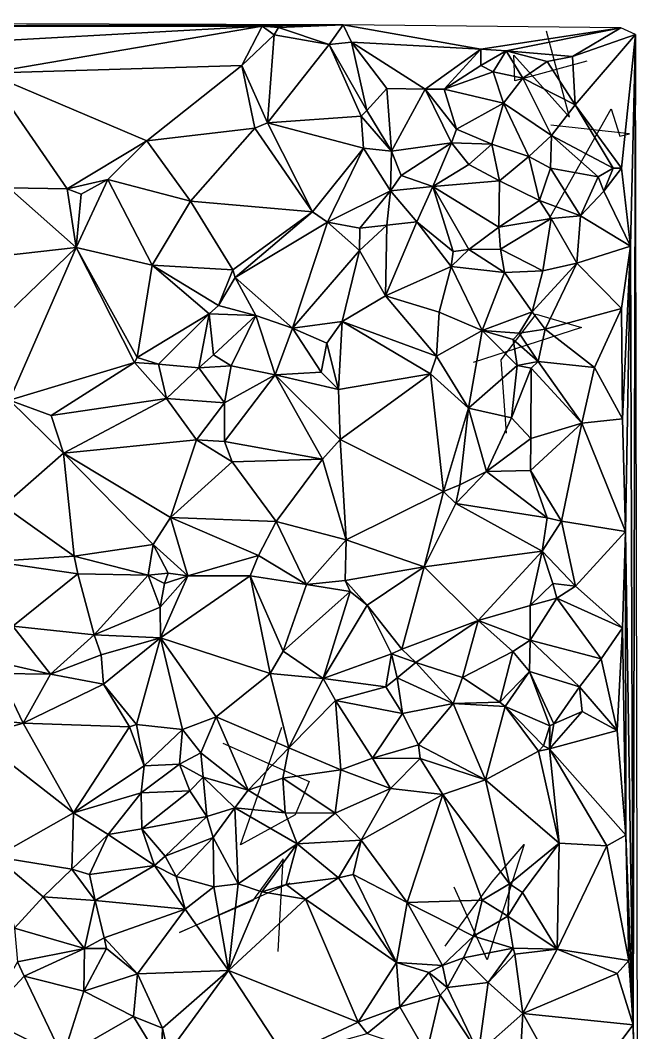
# Model space of a CAD drawing. Header units: metres. Extents: x -15.5 to 15, y -15 to 15.
# Drawn here: x 6.73 to 15, y 1.42 to 14.99 of the extents above; entities that cross this region are included whole.
import ezdxf

# ---------------------------------------------------------------- set-up
doc = ezdxf.new("R2010")
doc.units = ezdxf.units.M
doc.layers.add('CRACKS', color=1, linetype='Continuous')
doc.layers.add('STREET_MESH', color=7, linetype='Continuous')

msp = doc.modelspace()

# ---------------------------------------------------------------- linework, layer by layer
at = {"layer": 'CRACKS'}
for points in [[(14.317, 14.441, 0.1), (13.351, 14.176, 0.1), (13.337, 14.521, 0.1), (14.082, 13.69, 0.1), (13.777, 14.843, 0.1)], [(13.793, 12.297, 0.1), (14.642, 13.802, 0.1), (14.76, 13.435, 0.1), (14.888, 13.466, 0.1), (13.832, 13.58, 0.1)], [(13.239, 9.455, 0.1), (13.169, 10.44, 0.1), (13.636, 11.05, 0.1), (14.247, 10.871, 0.1), (12.795, 10.402, 0.1)], [(9.443, 5.304, 0.1), (10.599, 4.79, 0.1), (10.41, 4.343, 0.1), (9.68, 3.94, 0.1), (10.233, 5.515, 0.1)], [(12.421, 2.583, 0.1), (13.049, 3.447, 0.1), (13.477, 3.943, 0.1), (12.983, 2.398, 0.1), (12.539, 3.375, 0.1)], [(10.184, 2.513, 0.1), (10.25, 3.755, 0.1), (9.84, 3.189, 0.1), (8.859, 2.764, 0.1), (10.345, 3.43, 0.1)]]:
    msp.add_polyline3d(points, dxfattribs=at)
at = {"layer": 'STREET_MESH'}
for points in [[(2.566, 14.908), (11.051, 14.925), (-10.887, 14.987)], [(9.968, 14.91), (11.051, 14.925), (2.566, 14.908)], [(9.968, 14.91), (10.185, 14.892), (11.051, 14.925)], [(10.185, 14.892), (10.865, 14.664), (11.051, 14.925)], [(10.865, 14.664), (11.163, 14.693), (11.051, 14.925)], [(11.051, 14.925), (12.898, 14.599), (14.77, 14.887)], [(11.163, 14.693), (12.898, 14.599), (11.051, 14.925)], [(5.128, 14.639), (9.968, 14.91), (2.566, 14.908)], [(5.128, 14.639), (6.283, 14.277), (9.968, 14.91)], [(6.283, 14.277), (9.695, 14.383), (9.968, 14.91)], [(9.695, 14.383), (10.127, 14.79), (9.968, 14.91)], [(9.695, 14.383), (10.041, 13.612), (10.127, 14.79)], [(9.968, 14.91), (10.127, 14.79), (10.185, 14.892)], [(10.127, 14.79), (10.041, 13.612), (10.865, 14.664)], [(10.127, 14.79), (10.865, 14.664), (10.185, 14.892)], [(12.898, 14.599), (13.234, 14.578), (14.77, 14.887)], [(13.234, 14.578), (14.126, 14.501), (14.77, 14.887)], [(14.77, 14.887), (14.126, 14.501), (14.97, 14.795)], [(14.126, 14.501), (14.159, 13.853), (14.97, 14.795)], [(14.159, 13.853), (14.781, 13.007), (14.97, 14.795)], [(14.781, 13.007), (14.9, 11.959), (14.97, 14.795)], [(14.9, 11.959), (14.939, 1.529), (14.97, 14.795)], [(14.97, 14.795), (14.939, 1.529), (14.998, -1.32)], [(10.041, 13.612), (11.296, 13.704), (10.865, 14.664)], [(10.865, 14.664), (11.368, 13.78), (11.163, 14.693)], [(11.296, 13.704), (11.368, 13.78), (10.865, 14.664)], [(12.152, 14.066), (12.898, 14.599), (11.163, 14.693)], [(11.368, 13.78), (11.636, 14.073), (11.163, 14.693)], [(11.636, 14.073), (12.152, 14.066), (11.163, 14.693)], [(12.152, 14.066), (12.404, 14.066), (12.898, 14.599)], [(12.404, 14.066), (12.898, 14.381), (12.898, 14.599)], [(12.898, 14.381), (13.234, 14.578), (12.898, 14.599)], [(12.898, 14.381), (13.061, 14.295), (13.234, 14.578)], [(13.061, 14.295), (13.458, 14.213), (13.234, 14.578)], [(13.234, 14.578), (13.784, 14.436), (14.126, 14.501)], [(13.234, 14.578), (13.458, 14.213), (13.784, 14.436)], [(9.695, 14.383), (6.283, 14.277), (8.423, 13.37)], [(9.695, 14.383), (8.423, 13.37), (9.87, 13.542)], [(10.041, 13.612), (9.695, 14.383), (9.87, 13.542)], [(12.404, 14.066), (13.061, 14.295), (12.898, 14.381)], [(13.458, 14.213), (14.159, 13.853), (13.784, 14.436)], [(13.784, 14.436), (14.159, 13.853), (14.126, 14.501)], [(7.358, 12.73), (6.283, 14.277), (6.574, 12.74)], [(6.283, 14.277), (7.358, 12.73), (8.423, 13.37)], [(13.061, 14.295), (12.404, 14.066), (13.2, 13.875)], [(13.458, 14.213), (13.061, 14.295), (13.2, 13.875)], [(13.843, 13.441), (13.458, 14.213), (13.2, 13.875)], [(13.458, 14.213), (13.843, 13.441), (14.159, 13.853)], [(11.7, 13.232), (11.636, 14.073), (11.368, 13.78)], [(11.636, 14.073), (11.7, 13.232), (12.152, 14.066)], [(11.7, 13.232), (12.504, 13.346), (12.152, 14.066)], [(12.57, 13.527), (12.404, 14.066), (12.152, 14.066)], [(12.504, 13.346), (12.57, 13.527), (12.152, 14.066)], [(12.404, 14.066), (12.57, 13.527), (13.2, 13.875)], [(12.57, 13.527), (13.046, 13.329), (13.2, 13.875)], [(13.046, 13.329), (13.541, 13.162), (13.2, 13.875)], [(13.541, 13.162), (13.843, 13.441), (13.2, 13.875)], [(14.159, 13.853), (13.843, 13.441), (14.667, 13.007)], [(14.781, 13.007), (14.159, 13.853), (14.667, 13.007)], [(10.041, 13.612), (11.323, 13.272), (11.296, 13.704)], [(11.7, 13.232), (11.368, 13.78), (11.296, 13.704)], [(11.323, 13.272), (11.7, 13.232), (11.296, 13.704)], [(10.644, 12.422), (10.041, 13.612), (9.87, 13.542)], [(11.323, 13.272), (10.041, 13.612), (10.644, 12.422)], [(8.423, 13.37), (9.01, 12.564), (9.87, 13.542)], [(9.01, 12.564), (10.644, 12.422), (9.87, 13.542)], [(13.046, 13.329), (12.57, 13.527), (12.504, 13.346)], [(13.541, 13.162), (13.831, 13.004), (13.843, 13.441)], [(13.831, 13.004), (14.468, 12.888), (13.843, 13.441)], [(13.843, 13.441), (14.468, 12.888), (14.667, 13.007)], [(7.358, 12.73), (7.902, 12.852), (8.423, 13.37)], [(8.423, 13.37), (7.902, 12.852), (9.01, 12.564)], [(11.831, 12.906), (12.504, 13.346), (11.7, 13.232)], [(11.831, 12.906), (12.255, 12.762), (12.504, 13.346)], [(12.504, 13.346), (12.255, 12.762), (12.735, 13.054)], [(13.046, 13.329), (12.504, 13.346), (12.735, 13.054)], [(13.147, 12.837), (13.046, 13.329), (12.735, 13.054)], [(13.046, 13.329), (13.147, 12.837), (13.541, 13.162)], [(10.845, 12.283), (11.323, 13.272), (10.644, 12.422)], [(11.685, 12.704), (11.323, 13.272), (10.845, 12.283)], [(11.323, 13.272), (11.685, 12.704), (11.7, 13.232)], [(11.685, 12.704), (11.831, 12.906), (11.7, 13.232)], [(13.541, 13.162), (13.147, 12.837), (13.681, 12.572)], [(13.831, 13.004), (13.541, 13.162), (13.681, 12.572)], [(12.255, 12.762), (13.147, 12.837), (12.735, 13.054)], [(11.831, 12.906), (11.685, 12.704), (12.255, 12.762)], [(14.23, 12.368), (13.831, 13.004), (13.681, 12.572)], [(13.831, 13.004), (14.23, 12.368), (14.468, 12.888)], [(14.468, 12.888), (14.23, 12.368), (14.546, 12.697)], [(14.667, 13.007), (14.468, 12.888), (14.546, 12.697)], [(14.781, 13.007), (14.667, 13.007), (14.546, 12.697)], [(14.9, 11.959), (14.781, 13.007), (14.546, 12.697)], [(7.358, 12.73), (7.546, 12.656), (7.902, 12.852)], [(8.493, 11.707), (7.902, 12.852), (7.475, 11.941)], [(7.902, 12.852), (7.546, 12.656), (7.475, 11.941)], [(7.902, 12.852), (8.493, 11.707), (9.01, 12.564)], [(11.685, 12.704), (12.039, 12.288), (12.255, 12.762)], [(12.039, 12.288), (12.524, 11.888), (12.255, 12.762)], [(13.139, 12.214), (13.147, 12.837), (12.255, 12.762)], [(12.255, 12.762), (12.524, 11.888), (12.734, 11.918)], [(13.139, 12.214), (12.255, 12.762), (12.734, 11.918)], [(13.147, 12.837), (13.139, 12.214), (13.681, 12.572)], [(6.574, 12.74), (6.248, 11.806), (7.475, 11.941)], [(7.358, 12.73), (6.574, 12.74), (7.475, 11.941)], [(7.546, 12.656), (7.358, 12.73), (7.475, 11.941)], [(11.277, 12.2), (11.685, 12.704), (10.845, 12.283)], [(11.685, 12.704), (11.277, 12.2), (11.638, 12.244)], [(12.039, 12.288), (11.685, 12.704), (11.638, 12.244)], [(14.23, 12.368), (14.9, 11.959), (14.546, 12.697)], [(8.493, 11.707), (9.575, 11.644), (9.01, 12.564)], [(9.575, 11.644), (10.644, 12.422), (9.01, 12.564)], [(13.681, 12.572), (13.139, 12.214), (13.84, 12.33)], [(14.23, 12.368), (13.681, 12.572), (13.84, 12.33)], [(10.644, 12.422), (9.575, 11.644), (9.605, 11.54)], [(10.845, 12.283), (10.644, 12.422), (9.605, 11.54)], [(14.184, 11.731), (14.23, 12.368), (13.84, 12.33)], [(14.23, 12.368), (14.184, 11.731), (14.9, 11.959)], [(10.375, 10.863), (10.845, 12.283), (9.605, 11.54)], [(11.27, 11.902), (10.845, 12.283), (10.375, 10.863)], [(11.27, 11.902), (11.277, 12.2), (10.845, 12.283)], [(11.277, 12.2), (11.27, 11.902), (11.638, 12.244)], [(11.27, 11.902), (11.622, 11.293), (11.638, 12.244)], [(12.039, 12.288), (11.622, 11.293), (12.5, 11.69)], [(11.622, 11.293), (12.039, 12.288), (11.638, 12.244)], [(12.524, 11.888), (12.039, 12.288), (12.5, 11.69)], [(13.158, 11.92), (13.139, 12.214), (12.734, 11.918)], [(13.139, 12.214), (13.158, 11.92), (13.84, 12.33)], [(13.158, 11.92), (13.728, 11.631), (13.84, 12.33)], [(13.728, 11.631), (14.184, 11.731), (13.84, 12.33)], [(6.248, 11.806), (6.076, 10.594), (7.475, 11.941)], [(6.076, 10.594), (6.584, 9.897), (7.475, 11.941)], [(6.584, 9.897), (8.258, 10.404), (7.475, 11.941)], [(8.258, 10.404), (8.294, 10.468), (7.475, 11.941)], [(8.294, 10.468), (8.493, 11.707), (7.475, 11.941)], [(14.9, 11.959), (14.184, 11.731), (14.782, 11.125)], [(14.9, 11.959), (14.782, 11.125), (14.794, 9.646)], [(14.836, 8.136), (14.9, 11.959), (14.794, 9.646)], [(14.9, 11.959), (14.836, 8.136), (14.939, 1.529)], [(11.041, 10.951), (11.27, 11.902), (10.375, 10.863)], [(11.622, 11.293), (11.27, 11.902), (11.041, 10.951)], [(12.5, 11.69), (13.215, 11.61), (12.734, 11.918)], [(12.524, 11.888), (12.5, 11.69), (12.734, 11.918)], [(13.215, 11.61), (13.158, 11.92), (12.734, 11.918)], [(13.728, 11.631), (13.158, 11.92), (13.215, 11.61)], [(8.294, 10.468), (9.259, 11.056), (8.493, 11.707)], [(9.259, 11.056), (9.382, 11.166), (8.493, 11.707)], [(9.382, 11.166), (9.575, 11.644), (8.493, 11.707)], [(12.5, 11.69), (11.622, 11.293), (12.337, 11.076)], [(12.914, 10.831), (12.5, 11.69), (12.337, 11.076)], [(13.215, 11.61), (12.5, 11.69), (12.914, 10.831)], [(14.184, 11.731), (13.582, 11.081), (13.756, 10.847)], [(13.582, 11.081), (14.184, 11.731), (13.728, 11.631)], [(14.782, 11.125), (14.184, 11.731), (13.756, 10.847)], [(9.575, 11.644), (9.382, 11.166), (9.605, 11.54)], [(9.382, 11.166), (9.883, 11.03), (9.605, 11.54)], [(9.883, 11.03), (10.375, 10.863), (9.605, 11.54)], [(13.582, 11.081), (13.215, 11.61), (12.914, 10.831)], [(13.582, 11.081), (13.728, 11.631), (13.215, 11.61)], [(11.622, 11.293), (11.041, 10.951), (12.305, 10.489)], [(11.622, 11.293), (12.305, 10.489), (12.337, 11.076)], [(9.883, 11.03), (9.382, 11.166), (9.259, 11.056)], [(14.782, 11.125), (13.756, 10.847), (14.417, 10.336)], [(14.782, 11.125), (14.417, 10.336), (14.794, 9.646)], [(8.579, 10.381), (9.259, 11.056), (8.294, 10.468)], [(9.119, 10.332), (9.259, 11.056), (8.579, 10.381)], [(9.259, 11.056), (9.119, 10.332), (9.318, 10.505)], [(9.883, 11.03), (9.259, 11.056), (9.318, 10.505)], [(9.554, 10.356), (9.883, 11.03), (9.318, 10.505)], [(10.142, 10.236), (9.883, 11.03), (9.554, 10.356)], [(9.883, 11.03), (10.142, 10.236), (10.375, 10.863)], [(12.305, 10.489), (12.914, 10.831), (12.337, 11.076)], [(13.41, 10.794), (13.582, 11.081), (12.914, 10.831)], [(13.582, 11.081), (13.41, 10.794), (13.756, 10.847)], [(10.142, 10.236), (10.756, 10.274), (10.375, 10.863)], [(11.041, 10.951), (10.375, 10.863), (10.832, 10.659)], [(10.375, 10.863), (10.756, 10.274), (10.832, 10.659)], [(10.992, 10.04), (11.041, 10.951), (10.832, 10.659)], [(11.041, 10.951), (10.992, 10.04), (12.222, 10.249)], [(12.305, 10.489), (11.041, 10.951), (12.222, 10.249)], [(12.305, 10.489), (12.731, 9.789), (12.914, 10.831)], [(12.914, 10.831), (12.731, 9.789), (13.385, 10.36)], [(13.328, 10.709), (12.914, 10.831), (13.385, 10.36)], [(13.328, 10.709), (13.41, 10.794), (12.914, 10.831)], [(13.665, 10.414), (13.41, 10.794), (13.328, 10.709)], [(13.41, 10.794), (13.665, 10.414), (13.756, 10.847)], [(13.756, 10.847), (13.665, 10.414), (14.417, 10.336)], [(10.756, 10.274), (10.992, 10.04), (10.832, 10.659)], [(13.665, 10.414), (13.328, 10.709), (13.385, 10.36)], [(8.579, 10.381), (8.294, 10.468), (8.258, 10.404)], [(9.119, 10.332), (9.554, 10.356), (9.318, 10.505)], [(12.731, 9.789), (12.305, 10.489), (12.222, 10.249)], [(6.584, 9.897), (7.14, 9.694), (8.258, 10.404)], [(7.14, 9.694), (8.686, 9.922), (8.258, 10.404)], [(8.686, 9.922), (8.579, 10.381), (8.258, 10.404)], [(9.119, 10.332), (8.579, 10.381), (8.686, 9.922)], [(9.464, 9.863), (9.119, 10.332), (8.686, 9.922)], [(9.119, 10.332), (9.464, 9.863), (9.554, 10.356)], [(9.464, 9.863), (10.142, 10.236), (9.554, 10.356)], [(12.731, 9.789), (13.309, 9.659), (13.385, 10.36)], [(13.309, 9.659), (13.57, 10.328), (13.385, 10.36)], [(13.57, 10.328), (13.309, 9.659), (13.567, 9.386)], [(13.57, 10.328), (13.665, 10.414), (13.385, 10.36)], [(14.251, 9.588), (13.57, 10.328), (13.567, 9.386)], [(14.251, 9.588), (13.665, 10.414), (13.57, 10.328)], [(13.665, 10.414), (14.251, 9.588), (14.417, 10.336)], [(14.417, 10.336), (14.251, 9.588), (14.794, 9.646)], [(10.142, 10.236), (9.464, 9.344), (10.774, 9.105)], [(10.142, 10.236), (9.464, 9.863), (9.464, 9.344)], [(10.992, 10.04), (10.756, 10.274), (10.142, 10.236)], [(11.012, 9.37), (10.142, 10.236), (10.774, 9.105)], [(10.992, 10.04), (10.142, 10.236), (11.012, 9.37)], [(12.222, 10.249), (10.992, 10.04), (11.012, 9.37)], [(12.222, 10.249), (11.012, 9.37), (12.397, 8.674)], [(12.731, 9.789), (12.222, 10.249), (12.397, 8.674)], [(8.686, 9.922), (7.14, 9.694), (7.309, 9.188)], [(9.089, 9.368), (8.686, 9.922), (7.309, 9.188)], [(9.464, 9.863), (8.686, 9.922), (9.089, 9.368)], [(6.584, 9.897), (6.504, 8.483), (7.309, 9.188)], [(7.14, 9.694), (6.584, 9.897), (7.309, 9.188)], [(9.464, 9.344), (9.464, 9.863), (9.089, 9.368)], [(12.731, 9.789), (12.397, 8.674), (12.617, 8.765)], [(12.972, 8.942), (12.731, 9.789), (12.617, 8.765)], [(13.309, 9.659), (12.731, 9.789), (12.972, 8.942)], [(13.309, 9.659), (12.972, 8.942), (13.567, 9.386)], [(14.251, 9.588), (14.836, 8.136), (14.794, 9.646)], [(13.562, 8.955), (14.251, 9.588), (13.567, 9.386)], [(14.251, 9.588), (13.562, 8.955), (13.975, 8.275)], [(14.836, 8.136), (14.251, 9.588), (13.975, 8.275)], [(8.74, 8.327), (9.089, 9.368), (7.309, 9.188)], [(8.74, 8.327), (9.564, 9.072), (9.089, 9.368)], [(9.564, 9.072), (9.464, 9.344), (9.089, 9.368)], [(11.092, 8.025), (11.012, 9.37), (10.774, 9.105)], [(11.012, 9.37), (11.092, 8.025), (12.397, 8.674)], [(12.972, 8.942), (13.562, 8.955), (13.567, 9.386)], [(9.464, 9.344), (9.564, 9.072), (10.774, 9.105)], [(6.504, 8.483), (7.452, 7.807), (7.309, 9.188)], [(8.506, 7.963), (8.74, 8.327), (7.309, 9.188)], [(7.452, 7.807), (8.506, 7.963), (7.309, 9.188)], [(9.564, 9.072), (10.155, 8.274), (10.774, 9.105)], [(10.155, 8.274), (11.092, 8.025), (10.774, 9.105)], [(9.564, 9.072), (8.74, 8.327), (10.155, 8.274)], [(13.786, 8.323), (13.562, 8.955), (12.972, 8.942)], [(13.562, 8.955), (13.786, 8.323), (13.975, 8.275)], [(12.562, 8.515), (12.972, 8.942), (12.617, 8.765)], [(13.786, 8.323), (12.972, 8.942), (12.562, 8.515)], [(12.397, 8.674), (12.562, 8.515), (12.617, 8.765)], [(11.092, 8.025), (12.137, 7.666), (12.397, 8.674)], [(12.137, 7.666), (12.562, 8.515), (12.397, 8.674)], [(6.363, 7.738), (7.452, 7.807), (6.504, 8.483)], [(13.716, 7.875), (12.562, 8.515), (12.137, 7.666)], [(13.716, 7.875), (13.786, 8.323), (12.562, 8.515)], [(8.506, 7.963), (8.971, 7.545), (8.74, 8.327)], [(8.74, 8.327), (9.921, 7.818), (10.155, 8.274)], [(8.74, 8.327), (8.971, 7.545), (9.921, 7.818)], [(13.786, 8.323), (13.716, 7.875), (13.975, 8.275)], [(13.716, 7.875), (14.166, 7.404), (13.975, 8.275)], [(14.166, 7.404), (14.836, 8.136), (13.975, 8.275)], [(9.921, 7.818), (10.56, 7.428), (10.155, 8.274)], [(10.56, 7.428), (11.092, 8.025), (10.155, 8.274)], [(10.56, 7.428), (11.081, 7.48), (11.092, 8.025)], [(11.081, 7.48), (12.137, 7.666), (11.092, 8.025)], [(14.836, 8.136), (14.166, 7.404), (14.792, 6.847)], [(14.839, 4.068), (14.836, 8.136), (14.792, 6.847)], [(14.836, 8.136), (14.839, 4.068), (14.939, 1.529)], [(8.506, 7.963), (7.452, 7.807), (8.443, 7.551)], [(8.708, 7.58), (8.506, 7.963), (8.443, 7.551)], [(8.506, 7.963), (8.708, 7.58), (8.971, 7.545)], [(13.716, 7.875), (12.137, 7.666), (12.862, 6.948)], [(13.557, 7.145), (13.716, 7.875), (12.862, 6.948)], [(13.86, 7.443), (13.716, 7.875), (13.557, 7.145)], [(13.716, 7.875), (13.86, 7.443), (14.166, 7.404)], [(6.363, 7.738), (7.497, 7.57), (7.452, 7.807)], [(7.497, 7.57), (6.363, 7.738), (6.63, 6.87)], [(7.452, 7.807), (7.497, 7.57), (8.443, 7.551)], [(9.921, 7.818), (8.971, 7.545), (9.806, 7.546)], [(10.56, 7.428), (9.921, 7.818), (9.806, 7.546)], [(11.081, 7.48), (11.373, 7.149), (12.137, 7.666)], [(11.373, 7.149), (11.838, 6.56), (12.137, 7.666)], [(12.137, 7.666), (11.838, 6.56), (12.862, 6.948)], [(7.717, 6.756), (7.497, 7.57), (6.63, 6.87)], [(7.497, 7.57), (7.717, 6.756), (8.443, 7.551)], [(7.717, 6.756), (8.6, 7.124), (8.443, 7.551)], [(8.659, 7.443), (8.708, 7.58), (8.443, 7.551)], [(8.6, 7.124), (8.659, 7.443), (8.443, 7.551)], [(8.6, 7.124), (8.605, 6.714), (8.971, 7.545)], [(8.659, 7.443), (8.6, 7.124), (8.971, 7.545)], [(8.971, 7.545), (8.605, 6.714), (9.806, 7.546)], [(8.605, 6.714), (10.074, 6.238), (9.806, 7.546)], [(8.708, 7.58), (8.659, 7.443), (8.971, 7.545)], [(10.251, 6.537), (10.56, 7.428), (9.806, 7.546)], [(10.074, 6.238), (10.251, 6.537), (9.806, 7.546)], [(11.081, 7.48), (10.56, 7.428), (11.146, 7.334)], [(11.373, 7.149), (11.081, 7.48), (11.146, 7.334)], [(10.56, 7.428), (10.251, 6.537), (11.146, 7.334)], [(11.146, 7.334), (10.251, 6.537), (10.787, 6.168)], [(11.373, 7.149), (11.146, 7.334), (10.787, 6.168)], [(13.86, 7.443), (13.557, 7.145), (13.913, 7.246)], [(14.166, 7.404), (13.86, 7.443), (13.913, 7.246)], [(14.166, 7.404), (13.913, 7.246), (14.792, 6.847)], [(14.506, 6.432), (13.913, 7.246), (13.556, 6.684)], [(13.913, 7.246), (13.557, 7.145), (13.556, 6.684)], [(13.913, 7.246), (14.506, 6.432), (14.792, 6.847)], [(8.605, 6.714), (8.6, 7.124), (7.717, 6.756)], [(11.699, 6.5), (11.373, 7.149), (10.787, 6.168)], [(11.699, 6.5), (11.838, 6.56), (11.373, 7.149)], [(13.556, 6.684), (13.557, 7.145), (12.862, 6.948)], [(11.838, 6.56), (12.024, 6.383), (12.862, 6.948)], [(12.024, 6.383), (12.652, 6.18), (12.862, 6.948)], [(12.652, 6.18), (13.326, 6.529), (12.862, 6.948)], [(13.326, 6.529), (13.556, 6.684), (12.862, 6.948)], [(6.63, 6.87), (6.549, 6.363), (7.133, 6.229)], [(7.717, 6.756), (6.63, 6.87), (7.133, 6.229)], [(14.506, 6.432), (14.723, 5.471), (14.792, 6.847)], [(14.723, 5.471), (14.839, 4.068), (14.792, 6.847)], [(7.81, 6.487), (7.717, 6.756), (7.133, 6.229)], [(7.81, 6.487), (8.605, 6.714), (7.717, 6.756)], [(7.81, 6.487), (7.845, 6.094), (8.605, 6.714)], [(8.605, 6.714), (7.845, 6.094), (8.283, 5.552)], [(8.899, 5.487), (8.605, 6.714), (8.283, 5.552)], [(8.605, 6.714), (8.899, 5.487), (9.35, 5.655)], [(10.074, 6.238), (8.605, 6.714), (9.35, 5.655)], [(13.326, 6.529), (13.548, 6.263), (13.556, 6.684)], [(13.548, 6.263), (14.217, 6.057), (13.556, 6.684)], [(14.217, 6.057), (14.506, 6.432), (13.556, 6.684)], [(10.251, 6.537), (10.074, 6.238), (10.787, 6.168)], [(12.024, 6.383), (11.838, 6.56), (11.699, 6.5)], [(12.652, 6.18), (13.152, 5.853), (13.326, 6.529)], [(13.326, 6.529), (13.152, 5.853), (13.548, 6.263)], [(7.845, 6.094), (7.81, 6.487), (7.133, 6.229)], [(11.625, 6.056), (11.699, 6.5), (10.787, 6.168)], [(11.625, 6.056), (11.777, 6.177), (11.699, 6.5)], [(11.777, 6.177), (12.024, 6.383), (11.699, 6.5)], [(11.777, 6.177), (12.526, 5.832), (12.024, 6.383)], [(12.526, 5.832), (12.652, 6.18), (12.024, 6.383)], [(14.506, 6.432), (14.217, 6.057), (14.723, 5.471)], [(6.549, 6.363), (6.445, 6.235), (7.133, 6.229)], [(13.152, 5.853), (13.221, 5.794), (13.548, 6.263)], [(13.221, 5.794), (13.82, 5.535), (13.548, 6.263)], [(13.548, 6.263), (13.874, 5.563), (14.217, 6.057)], [(13.82, 5.535), (13.874, 5.563), (13.548, 6.263)], [(6.445, 6.235), (6.122, 5.638), (6.767, 5.57)], [(6.445, 6.235), (6.767, 5.57), (7.133, 6.229)], [(6.767, 5.57), (7.845, 6.094), (7.133, 6.229)], [(10.074, 6.238), (9.35, 5.655), (10.327, 5.241)], [(10.074, 6.238), (10.327, 5.241), (10.787, 6.168)], [(10.327, 5.241), (10.949, 5.875), (10.787, 6.168)], [(10.949, 5.875), (11.625, 6.056), (10.787, 6.168)], [(11.847, 5.698), (11.777, 6.177), (11.625, 6.056)], [(12.526, 5.832), (11.777, 6.177), (11.847, 5.698)], [(12.652, 6.18), (12.526, 5.832), (13.152, 5.853)], [(8.19, 5.523), (7.845, 6.094), (6.767, 5.57)], [(7.845, 6.094), (8.19, 5.523), (8.283, 5.552)], [(11.847, 5.698), (11.625, 6.056), (10.949, 5.875)], [(14.217, 6.057), (13.874, 5.563), (14.255, 5.726)], [(14.723, 5.471), (14.217, 6.057), (14.255, 5.726)], [(11.023, 4.946), (10.949, 5.875), (10.327, 5.241)], [(10.949, 5.875), (11.023, 4.946), (11.446, 5.101)], [(11.847, 5.698), (10.949, 5.875), (11.446, 5.101)], [(13.152, 5.853), (12.526, 5.832), (13.221, 5.794)], [(12.063, 5.28), (11.847, 5.698), (11.446, 5.101)], [(12.063, 5.28), (12.526, 5.832), (11.847, 5.698)], [(12.526, 5.832), (12.063, 5.28), (12.959, 4.813)], [(13.221, 5.794), (12.526, 5.832), (12.959, 4.813)], [(13.668, 5.194), (13.221, 5.794), (12.959, 4.813)], [(13.734, 5.267), (13.221, 5.794), (13.668, 5.194)], [(13.221, 5.794), (13.734, 5.267), (13.82, 5.535)], [(13.817, 5.226), (14.723, 5.471), (14.255, 5.726)], [(13.874, 5.563), (13.817, 5.226), (14.255, 5.726)], [(6.767, 5.57), (6.122, 5.638), (6.131, 5.386)], [(7.441, 4.367), (6.767, 5.57), (6.131, 5.386)], [(7.441, 4.367), (8.19, 5.523), (6.767, 5.57)], [(9.35, 5.655), (8.899, 5.487), (9.148, 5.175)], [(9.782, 4.673), (9.35, 5.655), (9.148, 5.175)], [(9.35, 5.655), (9.782, 4.673), (10.327, 5.241)], [(13.874, 5.563), (13.82, 5.535), (13.817, 5.226)], [(8.386, 5.001), (8.19, 5.523), (7.441, 4.367)], [(8.19, 5.523), (8.386, 5.001), (8.283, 5.552)], [(8.386, 5.001), (8.899, 5.487), (8.283, 5.552)], [(8.899, 5.487), (8.386, 5.001), (8.861, 5.023)], [(9.148, 5.175), (8.899, 5.487), (8.861, 5.023)], [(13.82, 5.535), (13.734, 5.267), (13.817, 5.226)], [(14.723, 5.471), (13.817, 5.226), (14.839, 4.068)], [(6.398, 3.781), (7.441, 4.367), (6.131, 5.386)], [(9.18, 4.848), (9.148, 5.175), (8.861, 5.023)], [(9.18, 4.848), (9.782, 4.673), (9.148, 5.175)], [(10.327, 5.241), (9.782, 4.673), (10.244, 4.832)], [(11.023, 4.946), (10.327, 5.241), (10.244, 4.832)], [(12.083, 5.095), (12.063, 5.28), (11.446, 5.101)], [(12.063, 5.28), (12.083, 5.095), (12.959, 4.813)], [(13.668, 5.194), (12.959, 4.813), (13.946, 3.962)], [(13.734, 5.267), (13.668, 5.194), (13.817, 5.226)], [(13.817, 5.226), (13.668, 5.194), (13.946, 3.962)], [(13.817, 5.226), (13.946, 3.962), (14.582, 3.927)], [(13.817, 5.226), (14.582, 3.927), (14.839, 4.068)], [(8.861, 5.023), (8.347, 4.636), (8.999, 4.666)], [(8.386, 5.001), (8.347, 4.636), (8.861, 5.023)], [(9.18, 4.848), (8.861, 5.023), (8.999, 4.666)], [(11.023, 4.946), (11.686, 4.694), (11.446, 5.101)], [(11.686, 4.694), (12.083, 5.095), (11.446, 5.101)], [(12.083, 5.095), (11.686, 4.694), (12.386, 4.615)], [(12.083, 5.095), (12.386, 4.615), (12.959, 4.813)], [(8.347, 4.636), (8.386, 5.001), (7.441, 4.367)], [(10.945, 4.363), (11.023, 4.946), (10.244, 4.832)], [(11.686, 4.694), (11.023, 4.946), (10.945, 4.363)], [(9.225, 4.321), (9.18, 4.848), (8.999, 4.666)], [(9.225, 4.321), (9.603, 4.437), (9.18, 4.848)], [(9.603, 4.437), (9.782, 4.673), (9.18, 4.848)], [(9.782, 4.673), (10.276, 4.367), (10.244, 4.832)], [(10.276, 4.367), (10.945, 4.363), (10.244, 4.832)], [(12.959, 4.813), (12.386, 4.615), (13.279, 3.42)], [(13.946, 3.962), (12.959, 4.813), (13.279, 3.42)], [(7.904, 4.081), (8.347, 4.636), (7.441, 4.367)], [(7.904, 4.081), (8.357, 4.154), (8.347, 4.636)], [(8.347, 4.636), (8.357, 4.154), (8.999, 4.666)], [(8.357, 4.154), (9.225, 4.321), (8.999, 4.666)], [(9.603, 4.437), (10.276, 4.367), (9.782, 4.673)], [(11.296, 4.002), (11.686, 4.694), (10.945, 4.363)], [(11.686, 4.694), (11.296, 4.002), (12.386, 4.615)], [(12.386, 4.615), (11.296, 4.002), (11.909, 3.167)], [(12.916, 3.199), (12.386, 4.615), (11.909, 3.167)], [(12.386, 4.615), (12.916, 3.199), (13.279, 3.42)], [(7.418, 3.614), (7.441, 4.367), (6.398, 3.781)], [(7.418, 3.614), (7.904, 4.081), (7.441, 4.367)], [(9.603, 4.437), (9.225, 4.321), (9.312, 4.038)], [(9.646, 3.42), (9.603, 4.437), (9.312, 4.038)], [(10.276, 4.367), (9.603, 4.437), (10.435, 3.954)], [(9.603, 4.437), (9.646, 3.42), (10.435, 3.954)], [(10.276, 4.367), (10.435, 3.954), (10.945, 4.363)], [(10.435, 3.954), (11.296, 4.002), (10.945, 4.363)], [(8.357, 4.154), (8.667, 3.789), (9.225, 4.321)], [(9.225, 4.321), (8.667, 3.789), (9.312, 4.038)], [(7.657, 3.541), (7.904, 4.081), (7.418, 3.614)], [(7.904, 4.081), (7.657, 3.541), (8.526, 3.663)], [(8.357, 4.154), (7.904, 4.081), (8.526, 3.663)], [(8.357, 4.154), (8.526, 3.663), (8.667, 3.789)], [(8.667, 3.789), (8.815, 3.518), (9.312, 4.038)], [(8.815, 3.518), (9.32, 3.376), (9.312, 4.038)], [(9.32, 3.376), (9.646, 3.42), (9.312, 4.038)], [(10.435, 3.954), (9.646, 3.42), (9.962, 3.313)], [(10.291, 3.407), (10.435, 3.954), (9.962, 3.313)], [(10.435, 3.954), (10.291, 3.407), (10.992, 3.497)], [(11.296, 4.002), (10.435, 3.954), (10.992, 3.497)], [(11.185, 3.544), (11.296, 4.002), (10.992, 3.497)], [(11.296, 4.002), (11.185, 3.544), (11.909, 3.167)], [(13.454, 3.303), (13.946, 3.962), (13.279, 3.42)], [(13.946, 3.962), (13.454, 3.303), (13.917, 2.541)], [(13.946, 3.962), (13.917, 2.541), (14.582, 3.927)], [(14.582, 3.927), (14.878, 2.391), (14.839, 4.068)], [(14.839, 4.068), (14.878, 2.391), (14.939, 1.529)], [(14.582, 3.927), (13.917, 2.541), (14.878, 2.391)], [(6.649, 2.825), (7.036, 3.246), (6.398, 3.781)], [(7.036, 3.246), (7.418, 3.614), (6.398, 3.781)], [(7.657, 3.541), (7.733, 3.196), (8.526, 3.663)], [(8.526, 3.663), (7.733, 3.196), (8.935, 3.078)], [(8.526, 3.663), (8.815, 3.518), (8.667, 3.789)], [(8.815, 3.518), (8.526, 3.663), (8.935, 3.078)], [(7.036, 3.246), (7.733, 3.196), (7.418, 3.614)], [(7.733, 3.196), (7.657, 3.541), (7.418, 3.614)], [(11.766, 2.365), (11.185, 3.544), (10.992, 3.497)], [(11.185, 3.544), (11.766, 2.365), (11.909, 3.167)], [(9.32, 3.376), (8.815, 3.518), (8.935, 3.078)], [(9.646, 3.42), (9.32, 3.376), (9.518, 2.257)], [(9.962, 3.313), (9.646, 3.42), (9.518, 2.257)], [(10.55, 3.214), (10.291, 3.407), (9.962, 3.313)], [(10.291, 3.407), (10.55, 3.214), (10.992, 3.497)], [(10.55, 3.214), (11.766, 2.365), (10.992, 3.497)], [(12.916, 3.199), (13.257, 2.984), (13.279, 3.42)], [(13.257, 2.984), (13.454, 3.303), (13.279, 3.42)], [(9.518, 2.257), (9.32, 3.376), (8.935, 3.078)], [(10.55, 3.214), (9.962, 3.313), (9.518, 2.257)], [(13.454, 3.303), (13.257, 2.984), (13.917, 2.541)], [(7.588, 2.552), (7.036, 3.246), (6.649, 2.825)], [(7.733, 3.196), (7.036, 3.246), (7.588, 2.552)], [(7.733, 3.196), (7.588, 2.552), (7.852, 2.693)], [(7.733, 3.196), (7.852, 2.693), (8.935, 3.078)], [(10.55, 3.214), (9.518, 2.257), (11.255, 1.563)], [(11.766, 2.365), (10.55, 3.214), (11.255, 1.563)], [(11.766, 2.365), (12.381, 2.323), (11.909, 3.167)], [(12.797, 2.718), (12.916, 3.199), (11.909, 3.167)], [(12.381, 2.323), (12.797, 2.718), (11.909, 3.167)], [(13.257, 2.984), (12.916, 3.199), (12.797, 2.718)], [(7.852, 2.693), (8.3, 2.214), (8.935, 3.078)], [(8.3, 2.214), (9.518, 2.257), (8.935, 3.078)], [(13.329, 2.555), (13.257, 2.984), (12.797, 2.718)], [(13.257, 2.984), (13.329, 2.555), (13.917, 2.541)], [(6.689, 2.372), (7.588, 2.552), (6.649, 2.825)], [(12.381, 2.323), (12.664, 2.428), (12.797, 2.718)], [(12.664, 2.428), (13.329, 2.555), (12.797, 2.718)], [(7.588, 2.552), (7.885, 2.552), (7.852, 2.693)], [(7.852, 2.693), (7.885, 2.552), (8.3, 2.214)], [(7.588, 2.552), (6.689, 2.372), (6.781, 2.179)], [(7.579, 1.978), (7.588, 2.552), (6.781, 2.179)], [(7.885, 2.552), (7.579, 1.978), (8.3, 2.214)], [(7.885, 2.552), (7.588, 2.552), (7.579, 1.978)], [(12.993, 2.097), (13.329, 2.555), (12.664, 2.428)], [(13.329, 2.555), (12.993, 2.097), (13.351, 2.475)], [(13.351, 2.475), (12.993, 2.097), (13.461, 1.681)], [(13.329, 2.555), (13.351, 2.475), (13.917, 2.541)], [(13.917, 2.541), (13.351, 2.475), (13.461, 1.681)], [(13.917, 2.541), (13.461, 1.681), (14.721, 2.218)], [(14.878, 2.391), (13.917, 2.541), (14.721, 2.218)], [(6.689, 2.372), (6.247, 1.612), (6.781, 2.179)], [(11.81, 1.77), (11.766, 2.365), (11.255, 1.563)], [(11.766, 2.365), (11.81, 1.77), (12.201, 2.228)], [(12.381, 2.323), (11.766, 2.365), (12.201, 2.228)], [(12.444, 2.031), (12.381, 2.323), (12.201, 2.228)], [(12.381, 2.323), (12.444, 2.031), (12.664, 2.428)], [(12.444, 2.031), (12.993, 2.097), (12.664, 2.428)], [(14.878, 2.391), (14.721, 2.218), (14.939, 1.529)], [(6.247, 1.612), (7.298, 1.095), (6.781, 2.179)], [(7.298, 1.095), (7.579, 1.978), (6.781, 2.179)], [(7.579, 1.978), (8.243, 1.64), (8.3, 2.214)], [(8.243, 1.64), (8.635, 1.484), (8.3, 2.214)], [(8.3, 2.214), (8.635, 1.484), (9.518, 2.257)], [(8.635, 1.484), (8.709, 1.151), (9.518, 2.257)], [(9.518, 2.257), (8.709, 1.151), (10.272, 1.107)], [(11.255, 1.563), (9.518, 2.257), (10.272, 1.107)], [(12.201, 2.228), (11.81, 1.77), (12.35, 1.926)], [(12.444, 2.031), (12.201, 2.228), (12.35, 1.926)], [(14.721, 2.218), (13.461, 1.681), (14.939, 1.529)], [(12.993, 2.097), (12.444, 2.031), (12.864, 1.156)], [(13.461, 1.681), (12.993, 2.097), (12.864, 1.156)], [(8.243, 1.64), (7.579, 1.978), (7.298, 1.095)], [(11.81, 1.77), (12.167, 1.15), (12.35, 1.926)], [(12.167, 1.15), (12.864, 1.156), (12.35, 1.926)], [(12.864, 1.156), (12.444, 2.031), (12.35, 1.926)], [(11.376, 1.415), (11.81, 1.77), (11.255, 1.563)], [(12.167, 1.15), (11.81, 1.77), (11.376, 1.415)], [(8.615, 1.035), (8.243, 1.64), (7.298, 1.095)], [(8.243, 1.64), (8.615, 1.035), (8.635, 1.484)], [(13.461, 1.681), (12.864, 1.156), (13.39, 0.508)], [(14.135, 0.468), (13.461, 1.681), (13.39, 0.508)], [(13.461, 1.681), (14.135, 0.468), (14.939, 1.529)], [(5.835, 0.62), (7.298, 1.095), (6.247, 1.612)], [(11.376, 1.415), (11.255, 1.563), (10.272, 1.107)], [(14.135, 0.468), (14.954, 0.506), (14.939, 1.529)], [(14.939, 1.529), (14.954, 0.506), (14.998, -1.32)], [(8.635, 1.484), (8.615, 1.035), (8.709, 1.151)]]:
    msp.add_3dface(points, dxfattribs=at)

doc.saveas('drawing.dxf')
